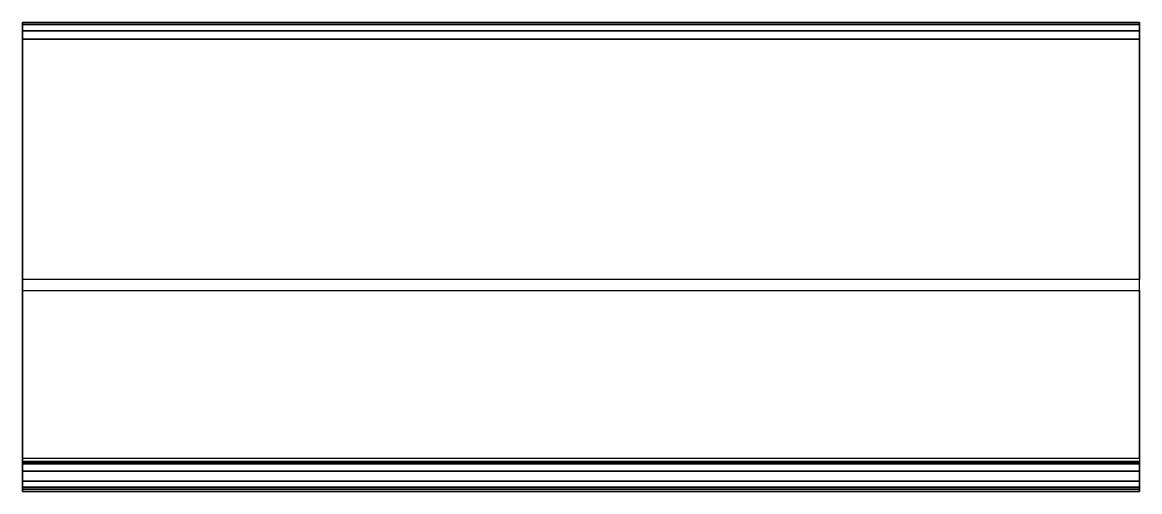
# Model space of a CAD drawing. Extents: x -50 to 50, y -42 to 0.
import ezdxf

# ---------------------------------------------------------------- set-up
doc = ezdxf.new("R2010")
doc.units = 0
doc.layers.get('0').update_dxf_attribs({"linetype": 'CONTINUOUS'})
doc.layers.add('ACESSORIO', color=254, linetype='CONTINUOUS')

msp = doc.modelspace()

# ---------------------------------------------------------------- linework, layer by layer
at = {"linetype": 'BYBLOCK', "extrusion": (-1.22461e-16, 0, -1)}
msp.add_line((50, 0, 1), (-50, 0, 1), dxfattribs=at)
at = {"layer": 'ACESSORIO'}
for points in [[(-50, -24, 8.5), (50, -24, 8.5), (50, 0, 8.5), (-50, 0, 8.5)], [(50, 0, 8.5), (-50, 0, 8.5), (-50, 0, -4), (50, 0, -4)], [(50, -1.5, -5.5), (-50, -1.5, -5.5), (-50, -1.5, 7.5), (50, -1.5, 7.5)], [(-50, -1.5, 7.5), (50, -1.5, 7.5), (50, -23, 7.5), (-50, -23, 7.5)], [(50, -23, 7.5), (-50, -23, 7.5), (-50, -38.99202, -8.52699), (50, -38.99202, -8.52699)], [(50, -41.60384, -9.28796), (-50, -41.60384, -9.28796), (-50, -24, 8.5), (50, -24, 8.5)]]:
    msp.add_3dface(points, dxfattribs=at)
for points, invisible_edges in [([(-50, -0.20096, -4.75), (-50, -0.75, -5.29904), (-50, -1.5, -5.5), (-50, 0, -4)], 4), ([(-50, -1.5, -5.5), (-50, 0, -4), (-50, 0, 8.5), (-50, -1.5, 7.5)], 5), ([(-50, 0, 8.5), (-50, -1.5, 7.5), (-50, -23, 7.5), (-50, -24, 8.5)], 5), ([(50, -0.20096, -4.75), (50, -0.75, -5.29904), (50, -1.5, -5.5), (50, 0, -4)], 4), ([(50, -1.5, -5.5), (50, 0, -4), (50, 0, 8.5), (50, -1.5, 7.5)], 5), ([(50, 0, 8.5), (50, -1.5, 7.5), (50, -23, 7.5), (50, -24, 8.5)], 5), ([(-50, -23, 7.5), (-50, -24, 8.5), (-50, -41.60384, -9.28796), (-50, -38.99202, -8.52699)], 5), ([(50, -23, 7.5), (50, -24, 8.5), (50, -41.60384, -9.28796), (50, -38.99202, -8.52699)], 5), ([(-50, -41.60384, -9.28796), (-50, -38.99202, -8.52699), (-50, -39.28437, -8.93941), (-50, -41.99331, -10.0984)], 5), ([(50, -41.60384, -9.28796), (50, -38.99202, -8.52699), (50, -39.28437, -8.93941), (50, -41.99331, -10.0984)], 5), ([(-50, -39.28437, -8.93941), (-50, -41.99331, -10.0984), (-50, -41.77391, -10.97037), (-50, -39.4231, -9.42553)], 5), ([(-50, -41.77391, -10.97037), (-50, -39.4231, -9.42553), (-50, -39.39247, -9.93013), (-50, -41.04728, -11.5)], 5), ([(-50, -39.39247, -9.93013), (-50, -41.04728, -11.5), (-50, -40.15, -11.44195), (-50, -39.49768, -10.82311)], 1), ([(50, -39.28437, -8.93941), (50, -41.99331, -10.0984), (50, -41.77391, -10.97037), (50, -39.4231, -9.42553)], 5), ([(50, -41.77391, -10.97037), (50, -39.4231, -9.42553), (50, -39.39247, -9.93013), (50, -41.04728, -11.5)], 5), ([(50, -39.39247, -9.93013), (50, -41.04728, -11.5), (50, -40.15, -11.44195), (50, -39.49768, -10.82311)], 1)]:
    msp.add_3dface(points, dxfattribs=dict(at, invisible_edges=invisible_edges))

# ---------------------------------------------------------------- meshes
mesh = msp.add_polymesh((2, 4), dxfattribs=at)
for k, corner in enumerate([(-50, -1.5, -5.5), (-50, -0.75, -5.29904), (-50, -0.20096, -4.75), (-50, 0, -4), (50, -1.5, -5.5), (50, -0.75, -5.29904), (50, -0.20096, -4.75), (50, 0, -4)]):
    mesh.set_mesh_vertex(divmod(k, 4), corner)
mesh = msp.add_polymesh((2, 4), dxfattribs=at)
for k, corner in enumerate([(50, -38.99202, -8.52699), (50, -39.28437, -8.93941), (50, -39.4231, -9.42553), (50, -39.39247, -9.93013), (-50, -38.99202, -8.52699), (-50, -39.28437, -8.93941), (-50, -39.4231, -9.42553), (-50, -39.39247, -9.93013)]):
    mesh.set_mesh_vertex(divmod(k, 4), corner)
mesh = msp.add_polymesh((2, 7), dxfattribs=at)
for k, corner in enumerate([(50, -41.60384, -9.28796), (50, -41.99331, -10.0984), (50, -41.77391, -10.97037), (50, -41.04728, -11.5), (50, -40.15, -11.44195), (50, -39.49768, -10.82311), (50, -39.39247, -9.93013), (-50, -41.60384, -9.28796), (-50, -41.99331, -10.0984), (-50, -41.77391, -10.97037), (-50, -41.04728, -11.5), (-50, -40.15, -11.44195), (-50, -39.49768, -10.82311), (-50, -39.39247, -9.93013)]):
    mesh.set_mesh_vertex(divmod(k, 7), corner)

doc.saveas('drawing.dxf')
